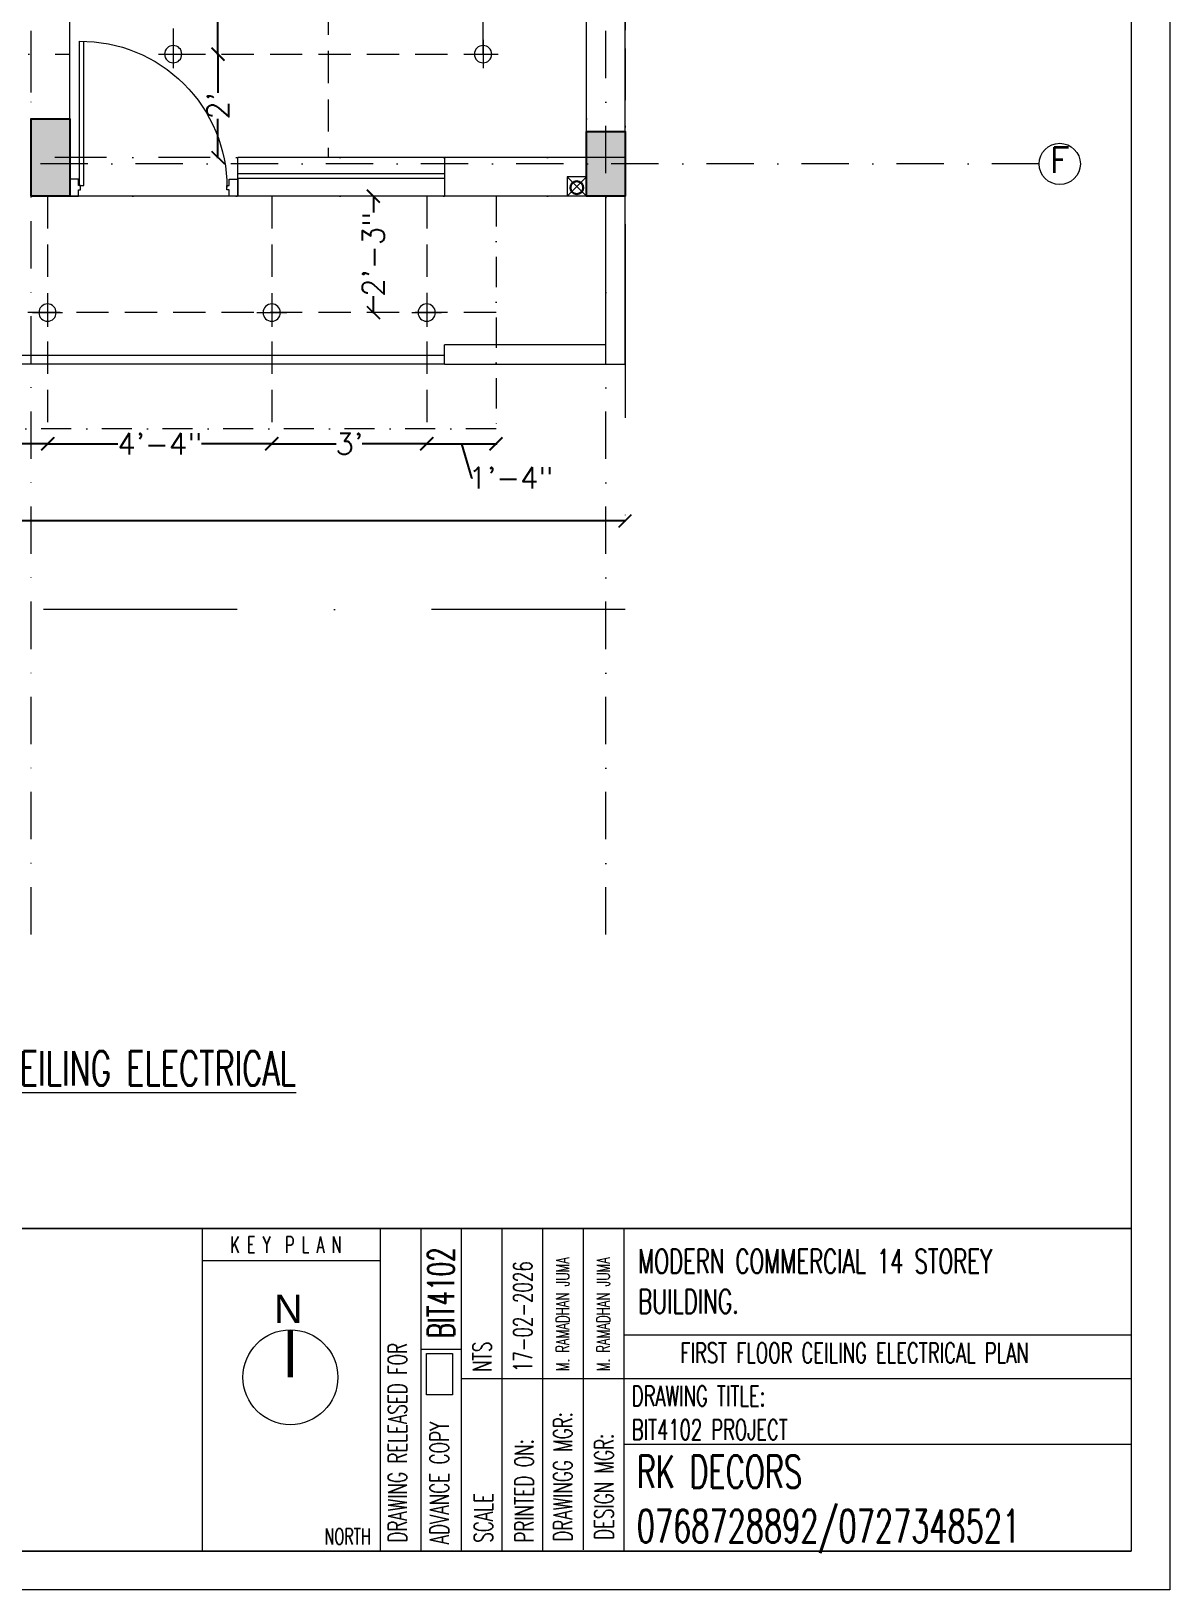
# Model space of a CAD drawing. Header units: inches. Extents: x 10416 to 14183, y 3009 to 10486.
# Drawn here: x 11429.9 to 11694.5, y 5962.1 to 6324.2 of the extents above; entities that cross this region are included whole.
import ezdxf

# ---------------------------------------------------------------- set-up
doc = ezdxf.new("R2010")
doc.units = ezdxf.units.IN
doc.header["$MEASUREMENT"] = 0
doc.header["$PDMODE"] = 98
doc.linetypes.add('DASHDOTX2', pattern=[2, 1, -0.5, 0, -0.5])
doc.linetypes.add('HIDDENX2', pattern=[0.75, 0.5, -0.25])
doc.layers.get('0').update_dxf_attribs({"lineweight": 9})
doc.layers.get('Defpoints').update_dxf_attribs({"lineweight": 9})
for name, color, linetype in [('A7- wall', 12, 'Continuous'), ('A7-column', 7, 'Continuous'), ('A7-cut out', 252, 'DASHDOTX2'), ('A7-door', 33, 'Continuous'), ('A7-railing', 216, 'Continuous'), ('A7-sanitary', 132, 'Continuous'), ('A7-text', 232, 'Continuous'), ('A7-window', 4, 'Continuous'), ('AV-ele line', 252, 'HIDDENX2')]:
    doc.layers.add(name, color=color, linetype=linetype)
for name, color, linetype, lineweight in [('A7-dimention', 160, 'Continuous', 15), ('DIM', 7, 'Continuous', 9), ('electrica', 8, 'Continuous', 0), ('elehatch', 7, 'Continuous', 0), ('THIN', 8, 'Continuous', 9)]:
    doc.layers.add(name, color=color, linetype=linetype, lineweight=lineweight)
doc.styles.add('1FR30A', font='', dxfattribs={"height": 0.125})
doc.styles.add('1PT25', font='simplex', dxfattribs={"width": 0.65, "height": 2.5})
doc.styles.add('1PT35', font='SIMPLEX', dxfattribs={"width": 0.65, "height": 3.5})
doc.styles.add('1PT5', font='SIMPLEX', dxfattribs={"width": 0.65, "height": 5})
doc.styles.get("Standard").update_dxf_attribs({"font": 'txt.shx', "height": 5})
doc.styles.add('WORKING', font='txt.shx', dxfattribs={"height": 5})
doc.styles.get('1FR30A').set_extended_font_data('Arial')
doc.dimstyles.new('FERDIM', dxfattribs={"dimtxt": 5, "dimasz": 3, "dimexe": 0.1875, "dimexo": 0.375, "dimgap": 0.125, "dimtad": 0, "dimdec": 1, "dimzin": 0, "dimdsep": 46, "dimlunit": 4, "dimtxsty": 'Standard', "dimblk1": 'OBLIQUE', "dimblk2": 'ARCHTICK', "dimsah": 1, "dimcen": 0.09375, "dimdle": 0.1875, "dimclrd": 256, "dimclre": 256, "dimclrt": 256, "dimadec": 0, "dimazin": 3, "dimtfac": 1, "dimtdec": 1, "dimtofl": 0, "dimtmove": 1, "dimatfit": 3, "dimldrblk": 'OPEN30', "dimfxl": 1, "dimtolj": 1, "dimtzin": 0, "dimarcsym": 0})

# ---------------------------------------------------------------- blocks, each defined once
blk = doc.blocks.new('rthnry')
at = {"ltscale": 45}
blk.add_hatch(color=5, dxfattribs=at).paths.add_polyline_path([(12508.04, 7803.3), (12517.04, 7803.3), (12517.04, 7785.3), (12508.04, 7785.3)])
at = {"color": 5, "ltscale": 45}
blk.add_lwpolyline([(12508.04, 7803.3), (12517.04, 7803.3), (12517.04, 7785.3), (12508.04, 7785.3)], close=True, dxfattribs=at)
blk = doc.blocks.new('rtbhynrj')
at = {"ltscale": 45}
blk.add_hatch(color=6, dxfattribs=at).paths.add_polyline_path([(12525.73, 7803.3), (12534.73, 7803.3), (12534.73, 7788.3), (12525.73, 7788.3)])
at = {"color": 6, "ltscale": 45}
blk.add_lwpolyline([(12525.73, 7803.3), (12534.73, 7803.3), (12534.73, 7788.3), (12525.73, 7788.3)], close=True, dxfattribs=at)
blk = doc.blocks.new('bgghgfgygg')
at = {"layer": 'A7-column', "rotation": 180}
blk.add_blockref('rthnry', (27149.76, 15322.27), dxfattribs=at)
at = {"layer": 'A7-column'}
blk.add_blockref('rtbhynrj', (2235.98, -269.33), dxfattribs=at)
blk = doc.blocks.new('WTHREREG')
at = {"layer": 'A7-door', "lineweight": 0}
for p, q in [((677.32, -489.1), (677.32, -493.1)), ((679.32, -489.1), (677.32, -489.1)), ((679.32, -490.6), (679.32, -489.1)), ((679.82, -490.6), (679.32, -490.6)), ((679.32, -493.1), (679.32, -491.6)), ((679.32, -491.6), (679.82, -491.6)), ((679.82, -491.6), (679.82, -490.6)), ((677.32, -493.1), (679.32, -493.1))]:
    blk.add_line(p, q, dxfattribs=at)
blk = doc.blocks.new('EWRT5RYH6THYH')
at = {"lineweight": 0}
for p, q in [((713.07, -490.6), (713.07, -457.11)), ((714.07, -490.6), (714.07, -457.1)), ((714.07, -490.6), (713.07, -490.6))]:
    blk.add_line(p, q, dxfattribs=at)
blk.add_arc((713.82, -491.1), 34, 89.5787, 180, dxfattribs=at)
blk.add_blockref('WTHREREG', (0, 0), dxfattribs=at)
at = {"lineweight": 0, "xscale": -1}
blk.add_blockref('WTHREREG', (1393.64, 0), dxfattribs=at)
blk = doc.blocks.new('rrttrhtrhr')
at = {"layer": 'A7-cut out', "lineweight": 13, "ltscale": 11}
for p, q in [((12361.71, 6323.47), (12357.21, 6323.47)), ((12357.21, 6323.47), (12357.21, 6318.97)), ((12357.21, 6318.97), (12361.71, 6323.47)), ((12357.21, 6323.47), (12361.71, 6318.97)), ((12361.71, 6318.97), (12361.71, 6323.47))]:
    blk.add_line(p, q, dxfattribs=at)
at = {"layer": 'A7-cut out', "lineweight": 13, "ltscale": 7}
for p, q in [((12340.71, 6318.97), (12340.71, 6264.97)), ((12340.71, 6264.97), (12078.71, 6264.97))]:
    blk.add_line(p, q, dxfattribs=at)
at = {"layer": 'A7-railing', "lineweight": 13, "ltscale": 45}
for p, q in [((12328.71, 6281.97), (12095.71, 6281.97)), ((12328.71, 6279.97), (12093.71, 6279.97))]:
    blk.add_line(p, q, dxfattribs=at)
at = {"layer": 'A7-sanitary', "lineweight": 30, "ltscale": 45}
blk.add_circle((12359.48, 6320.95), 1.5, dxfattribs=at)
at = {"layer": 'A7-window', "lineweight": 13, "ltscale": 45}
for p, q in [((12328.71, 6324.19), (12280.71, 6324.19)), ((12328.71, 6323.09), (12280.71, 6323.09))]:
    blk.add_line(p, q, dxfattribs=at)
at = {"layer": 'elehatch', "lineweight": 13, "ltscale": 45}
for p, q in [((12370.71, 6318.97), (12370.71, 6762.97)), ((12241.71, 6318.97), (12241.71, 6497.47)), ((12361.71, 6327.97), (12361.71, 6453.97)), ((12280.71, 6318.97), (12280.71, 6327.97)), ((12361.71, 6327.97), (12280.71, 6327.97)), ((12328.71, 6327.97), (12328.71, 6318.97)), ((12370.71, 6318.97), (12232.71, 6318.97)), ((12366.21, 6284.47), (12366.21, 6318.97)), ((12370.71, 6279.97), (12370.71, 6318.97)), ((12328.71, 6279.97), (12328.71, 6284.47)), ((12366.21, 6284.47), (12328.71, 6284.47)), ((12328.71, 6279.97), (12370.71, 6279.97))]:
    blk.add_line(p, q, dxfattribs=at)
at = {"layer": 'A7-door', "lineweight": 13, "xscale": -1}
blk.add_blockref('EWRT5RYH6THYH', (12958.03, 6812.07), dxfattribs=at)
blk = doc.blocks.new('fthytjut')
at = {"layer": 'A7-cut out', "color": 251, "lineweight": 5, "ltscale": 11}
for p, q in [((13432.71, 9747.49), (13432.71, 10440.58)), ((13566.21, 9747.49), (13566.21, 10440.58)), ((13666.88, 9926.47), (13364.99, 9926.47))]:
    blk.add_line(p, q, dxfattribs=at)
at = {"layer": 'A7-text', "color": 251, "lineweight": 5, "ltscale": 45}
blk.add_circle((13671.68, 9926.47), 4.79, dxfattribs=at)
at = {"layer": 'A7-text', "color": 251, "lineweight": 5, "ltscale": 45, "insert": (13669.34, 9930.37), "char_height": 6, "attachment_point": 1, "style": 'WORKING'}
blk.add_mtext_dynamic_manual_height_columns('F', width=0.2604, gutter_width=25, heights=[0], dxfattribs=at)
blk = doc.blocks.new('_Oblique')
at = {"color": 0, "linetype": 'ByBlock', "lineweight": -2}
blk.add_line((-0.5, -0.5), (0.5, 0.5), dxfattribs=at)
blk = doc.blocks.new('_ArchTick')
at = {"layer": 'DIM', "color": 0, "const_width": 0.15}
blk.add_lwpolyline([(-0.5, -0.5), (0.5, 0.5)], dxfattribs=at)
blk = doc.blocks.new('*D176')
at = {"layer": 'A7-dimention', "lineweight": -2, "ltscale": 45, "transparency": 16777216}
for p, q in [((11185.72, 6210.44), (11364.28, 6210.44)), ((11185.9, 6210.4), (11185.9, 6210.63)), ((11568.09, 6210.44), (11389.53, 6210.44)), ((11567.9, 6210.4), (11567.9, 6210.63))]:
    blk.add_line(p, q, dxfattribs=at)
at = {"layer": 'Defpoints', "color": 0, "ltscale": 45, "transparency": 16777216}
for p in [(11185.9, 6210.44), (11185.9, 6189.85), (11567.9, 6189.85)]:
    blk.add_point(p, dxfattribs=at)
at = {"layer": 'A7-dimention', "lineweight": -2, "ltscale": 45, "transparency": 16777216, "xscale": 3, "yscale": 3, "zscale": 3, "rotation": 180}
blk.add_blockref('_ArchTick', (11185.9, 6210.44), dxfattribs=at)
at = {"layer": 'A7-dimention', "lineweight": -2, "ltscale": 45, "transparency": 16777216, "xscale": 3, "yscale": 3, "zscale": 3}
blk.add_blockref('_Oblique', (11567.9, 6210.44), dxfattribs=at)
at = {"layer": 'A7-dimention', "lineweight": 13, "ltscale": 45, "transparency": 16777216, "insert": (11376.9, 6210.44), "char_height": 5, "attachment_point": 5}
blk.add_mtext('\\A1;31\'-10"', dxfattribs=at)
blk = doc.blocks.new('_Open30')
at = {"color": 0, "linetype": 'ByBlock', "lineweight": -2}
for p, q in [((-1, 0.27), (0, 0)), ((0, 0), (-1, -0.27)), ((0, 0), (-1, 0))]:
    blk.add_line(p, q, dxfattribs=at)
blk = doc.blocks.new('co')
at = {"layer": 'electrica', "color": 80, "lineweight": 20, "ltscale": 1.5}
for p, q in [((18888.76, 657.94), (18888.76, 651.33)), ((18892.21, 654.6), (18885.29, 654.6))]:
    blk.add_line(p, q, dxfattribs=at)
blk.add_circle((18888.76, 654.6), 2.01, dxfattribs=at)
blk = doc.blocks.new('*D192')
at = {"lineweight": -2, "ltscale": 45, "transparency": 16777216}
for p, q in [((11473.35, 6318.85), (11473.12, 6318.85)), ((11473.35, 6294.85), (11473.12, 6294.85))]:
    blk.add_line(p, q, dxfattribs=at)
at = {"color": 5, "lineweight": -2, "ltscale": 45, "transparency": 16777216}
for p, q in [((11473.31, 6319.04), (11473.31, 6309.89)), ((11473.31, 6294.66), (11473.31, 6303.81))]:
    blk.add_line(p, q, dxfattribs=at)
at = {"layer": 'Defpoints', "color": 0, "ltscale": 45, "transparency": 16777216}
for p in [(11473.31, 6318.85), (11477.9, 6318.85), (11477.9, 6294.85)]:
    blk.add_point(p, dxfattribs=at)
at = {"color": 5, "lineweight": -2, "ltscale": 45, "transparency": 16777216, "xscale": 3, "yscale": 3, "zscale": 3}
for name, p, rotation in [('_ArchTick', (11473.31, 6318.85), 90), ('_Oblique', (11473.31, 6294.85), 270)]:
    blk.add_blockref(name, p, dxfattribs=dict(at, rotation=rotation))
at = {"color": 5, "lineweight": 13, "ltscale": 45, "transparency": 16777216, "insert": (11473.31, 6306.85), "char_height": 5, "attachment_point": 5, "rotation": 90}
blk.add_mtext("\\A1;2'", dxfattribs=at)
blk = doc.blocks.new('*D193')
at = {"lineweight": -2, "ltscale": 45, "transparency": 16777216}
for p, q in [((11473.27, 6355.6), (11473.09, 6355.6)), ((11473.31, 6318.85), (11473.09, 6318.85))]:
    blk.add_line(p, q, dxfattribs=at)
at = {"color": 5, "lineweight": -2, "ltscale": 45, "transparency": 16777216}
for p, q in [((11473.27, 6355.79), (11473.27, 6346.1)), ((11473.27, 6318.66), (11473.27, 6328.35))]:
    blk.add_line(p, q, dxfattribs=at)
at = {"layer": 'Defpoints', "color": 0, "ltscale": 45, "transparency": 16777216}
for p in [(11473.27, 6355.6), (11473.27, 6355.6), (11477.9, 6318.85)]:
    blk.add_point(p, dxfattribs=at)
at = {"color": 5, "lineweight": -2, "ltscale": 45, "transparency": 16777216, "xscale": 3, "yscale": 3, "zscale": 3}
for name, p, rotation in [('_ArchTick', (11473.27, 6355.6), 90), ('_Oblique', (11473.27, 6318.85), 270)]:
    blk.add_blockref(name, p, dxfattribs=dict(at, rotation=rotation))
at = {"color": 5, "lineweight": 13, "ltscale": 45, "transparency": 16777216, "insert": (11473.27, 6337.23), "char_height": 5, "attachment_point": 5, "rotation": 90}
blk.add_mtext('\\A1;3\'-1"', dxfattribs=at)
blk = doc.blocks.new('*D228')
at = {"color": 5, "lineweight": -2, "ltscale": 45, "transparency": 16777216}
for p, q in [((11381.42, 6228.33), (11397.95, 6228.33)), ((11433.9, 6228.33), (11417.37, 6228.33))]:
    blk.add_line(p, q, dxfattribs=at)
at = {"lineweight": -2, "ltscale": 45, "transparency": 16777216}
for p, q in [((11381.61, 6228.33), (11381.61, 6228.51)), ((11433.71, 6228.33), (11433.71, 6228.51))]:
    blk.add_line(p, q, dxfattribs=at)
at = {"layer": 'Defpoints', "color": 0, "ltscale": 45, "transparency": 16777216}
for p in [(11381.61, 6228.33), (11433.71, 6228.33), (11433.71, 6228.33)]:
    blk.add_point(p, dxfattribs=at)
at = {"color": 5, "lineweight": -2, "ltscale": 45, "transparency": 16777216, "xscale": 3, "yscale": 3, "zscale": 3, "rotation": 180}
blk.add_blockref('_Oblique', (11381.61, 6228.33), dxfattribs=at)
at = {"color": 5, "lineweight": -2, "ltscale": 45, "transparency": 16777216, "xscale": 3, "yscale": 3, "zscale": 3}
blk.add_blockref('_ArchTick', (11433.71, 6228.33), dxfattribs=at)
at = {"color": 5, "lineweight": 13, "ltscale": 45, "transparency": 16777216, "insert": (11407.66, 6228.33), "char_height": 5, "attachment_point": 5}
blk.add_mtext('\\A1;4\'-4"', dxfattribs=at)
blk = doc.blocks.new('*D229')
at = {"color": 5, "lineweight": -2, "ltscale": 45, "transparency": 16777216}
for p, q in [((11433.52, 6228.33), (11450.05, 6228.33)), ((11485.99, 6228.33), (11469.47, 6228.33))]:
    blk.add_line(p, q, dxfattribs=at)
at = {"lineweight": -2, "ltscale": 45, "transparency": 16777216}
for p, q in [((11433.71, 6228.33), (11433.71, 6228.51)), ((11485.8, 6228.33), (11485.8, 6228.51))]:
    blk.add_line(p, q, dxfattribs=at)
at = {"layer": 'Defpoints', "color": 0, "ltscale": 45, "transparency": 16777216}
for p in [(11433.71, 6228.33), (11485.8, 6228.33), (11485.8, 6228.33)]:
    blk.add_point(p, dxfattribs=at)
at = {"color": 5, "lineweight": -2, "ltscale": 45, "transparency": 16777216, "xscale": 3, "yscale": 3, "zscale": 3, "rotation": 180}
blk.add_blockref('_Oblique', (11433.71, 6228.33), dxfattribs=at)
at = {"color": 5, "lineweight": -2, "ltscale": 45, "transparency": 16777216, "xscale": 3, "yscale": 3, "zscale": 3}
blk.add_blockref('_ArchTick', (11485.8, 6228.33), dxfattribs=at)
at = {"color": 5, "lineweight": 13, "ltscale": 45, "transparency": 16777216, "insert": (11459.76, 6228.33), "char_height": 5, "attachment_point": 5}
blk.add_mtext('\\A1;4\'-4"', dxfattribs=at)
blk = doc.blocks.new('*D230')
at = {"layer": 'A7- wall', "color": 5, "lineweight": -2, "ltscale": 45, "transparency": 16777216}
for p, q in [((11485.62, 6228.33), (11500.76, 6228.33)), ((11521.98, 6228.33), (11506.84, 6228.33))]:
    blk.add_line(p, q, dxfattribs=at)
at = {"layer": 'A7- wall', "lineweight": -2, "ltscale": 45, "transparency": 16777216}
for p, q in [((11485.8, 6228.33), (11485.8, 6228.51)), ((11521.8, 6228.37), (11521.8, 6228.14))]:
    blk.add_line(p, q, dxfattribs=at)
at = {"layer": 'Defpoints', "color": 0, "ltscale": 45, "transparency": 16777216}
for p in [(11521.8, 6231.88), (11485.8, 6228.33), (11521.8, 6228.33)]:
    blk.add_point(p, dxfattribs=at)
at = {"layer": 'A7- wall', "color": 5, "lineweight": -2, "ltscale": 45, "transparency": 16777216, "xscale": 3, "yscale": 3, "zscale": 3, "rotation": 180}
blk.add_blockref('_Oblique', (11485.8, 6228.33), dxfattribs=at)
at = {"layer": 'A7- wall', "color": 5, "lineweight": -2, "ltscale": 45, "transparency": 16777216, "xscale": 3, "yscale": 3, "zscale": 3}
blk.add_blockref('_ArchTick', (11521.8, 6228.33), dxfattribs=at)
at = {"layer": 'A7- wall', "color": 5, "lineweight": 13, "ltscale": 45, "transparency": 16777216, "insert": (11503.8, 6228.33), "char_height": 5, "attachment_point": 5}
blk.add_mtext("\\A1;3'", dxfattribs=at)
blk = doc.blocks.new('*D231')
at = {"lineweight": -2, "ltscale": 45, "transparency": 16777216}
for p, q in [((11509.37, 6285.85), (11509.59, 6285.85)), ((11509.37, 6258.85), (11509.59, 6258.85))]:
    blk.add_line(p, q, dxfattribs=at)
at = {"color": 5, "lineweight": -2, "ltscale": 45, "transparency": 16777216}
for p, q in [((11509.4, 6286.04), (11509.4, 6282.06)), ((11509.4, 6258.66), (11509.4, 6262.64))]:
    blk.add_line(p, q, dxfattribs=at)
at = {"layer": 'Defpoints', "color": 0, "ltscale": 45, "transparency": 16777216}
for p in [(11506.91, 6285.85), (11509.4, 6285.85), (11505.65, 6258.85)]:
    blk.add_point(p, dxfattribs=at)
at = {"color": 5, "lineweight": -2, "ltscale": 45, "transparency": 16777216, "xscale": 3, "yscale": 3, "zscale": 3}
for name, p, rotation in [('_ArchTick', (11509.4, 6285.85), 90), ('_Oblique', (11509.4, 6258.85), 270)]:
    blk.add_blockref(name, p, dxfattribs=dict(at, rotation=rotation))
at = {"color": 5, "lineweight": 13, "ltscale": 45, "transparency": 16777216, "insert": (11509.4, 6272.35), "char_height": 5, "attachment_point": 5, "rotation": 90}
blk.add_mtext('\\A1;2\'-3"', dxfattribs=at)
blk = doc.blocks.new('hhjhjhjhj')
at = {"layer": 'A7-cut out', "lineweight": 13, "ltscale": 12}
blk.add_line((12071.33, 2751.97), (12219.33, 2751.97), dxfattribs=at)
for points in [[(12348.33, 3162.97), (12348.33, 2718.97), (12210.33, 2718.97), (12210.33, 3162.97)], [(12219.33, 2718.97), (12219.33, 3162.97)], [(12339.33, 2718.97), (12339.33, 3162.97)], [(12348.33, 2727.97), (12210.33, 2727.97)]]:
    blk.add_lwpolyline(points, dxfattribs=at)
blk = doc.blocks.new('*D240')
at = {"layer": 'A7- wall', "color": 5, "lineweight": -2, "ltscale": 45, "transparency": 16777216}
for p, q in [((11521.61, 6228.33), (11538.09, 6228.33)), ((11529.85, 6228.33), (11532.21, 6220.45)), ((11532.21, 6220.45), (11532.46, 6220.45))]:
    blk.add_line(p, q, dxfattribs=at)
at = {"layer": 'A7- wall', "lineweight": -2, "ltscale": 45, "transparency": 16777216}
for p, q in [((11521.8, 6228.37), (11521.8, 6228.14)), ((11537.9, 6228.37), (11537.9, 6228.14))]:
    blk.add_line(p, q, dxfattribs=at)
at = {"layer": 'Defpoints', "color": 0, "ltscale": 45, "transparency": 16777216}
for p in [(11521.8, 6231.88), (11537.9, 6231.88), (11537.9, 6228.33)]:
    blk.add_point(p, dxfattribs=at)
at = {"layer": 'A7- wall', "color": 5, "lineweight": -2, "ltscale": 45, "transparency": 16777216, "xscale": 3, "yscale": 3, "zscale": 3, "rotation": 180}
blk.add_blockref('_Oblique', (11521.8, 6228.33), dxfattribs=at)
at = {"layer": 'A7- wall', "color": 5, "lineweight": -2, "ltscale": 45, "transparency": 16777216, "xscale": 3, "yscale": 3, "zscale": 3}
blk.add_blockref('_ArchTick', (11537.9, 6228.33), dxfattribs=at)
at = {"layer": 'A7- wall', "color": 5, "lineweight": 13, "ltscale": 45, "transparency": 16777216, "insert": (11541.34, 6220.45), "char_height": 5, "attachment_point": 5}
blk.add_mtext('\\A1;1\'-4"', dxfattribs=at)

msp = doc.modelspace()

# ---------------------------------------------------------------- linework, layer by layer
at = {"layer": 'A7-cut out', "lineweight": 13, "ltscale": 45}
msp.add_lwpolyline([(11567.9, 6189.85), (11185.9, 6189.85), (11185.9, 6729.85), (11567.9, 6729.85)], close=True, dxfattribs=at)
at = {"layer": 'AV-ele line', "lineweight": 13, "ltscale": 15}
for p, q in [((11498.9, 6420.85), (11498.9, 6294.85)), ((11433.71, 6285.85), (11433.71, 6231.85)), ((11485.8, 6285.85), (11485.8, 6231.85)), ((11521.8, 6285.88), (11521.8, 6231.88)), ((11537.9, 6258.85), (11277.4, 6258.85))]:
    msp.add_line(p, q, dxfattribs=at)
msp.add_lwpolyline([(11462.9, 6318.85), (11534.9, 6318.85), (11534.9, 6392.35), (11462.9, 6392.35)], close=True, dxfattribs=at)
at = {"layer": 'THIN', "color": 7, "ltscale": 0.6}
for p, q in [((11685.45, 6046.03), (11034.38, 6046.03)), ((11469.71, 5971.13), (11469.71, 6046.03)), ((11511.06, 5971.13), (11511.06, 6046.03)), ((11520.49, 5971.13), (11520.49, 6046.03)), ((11529.92, 5971.13), (11529.92, 6046.03)), ((11539.35, 5971.13), (11539.35, 6046.03)), ((11548.78, 5971.13), (11548.78, 6046.03)), ((11558.21, 5971.4), (11558.21, 6046.03)), ((11567.64, 5971.13), (11567.64, 6046.03)), ((11511.06, 6038.54), (11469.71, 6038.54)), ((11567.64, 6021.36), (11685.45, 6021.36)), ((11520.49, 6018.06), (11529.92, 6018.06)), ((11529.92, 6011.25), (11685.45, 6011.25)), ((11685.45, 5995.87), (11567.64, 5995.87)), ((11034.38, 5971.13), (11685.45, 5971.13))]:
    msp.add_line(p, q, dxfattribs=at)
for points in [[(11025.38, 6838.42), (11694.45, 6838.42), (11694.45, 5962.13), (11025.38, 5962.13)], [(11034.38, 6829.42), (11685.45, 6829.42), (11685.45, 5971.13), (11034.38, 5971.13)], [(11034.38, 6046.03), (11685.45, 6046.03), (11685.45, 5971.13), (11034.38, 5971.13)], [(11521.75, 6017.05), (11527.79, 6017.05), (11527.79, 6007.45), (11521.75, 6007.45)]]:
    msp.add_lwpolyline(points, close=True, dxfattribs=at)
at = {"layer": 'THIN', "color": 7, "ltscale": 0.6, "const_width": 1.2}
msp.add_lwpolyline([(11490.13, 6022.54), (11490.13, 6011.51)], dxfattribs=at)
at = {"layer": 'THIN', "color": 7, "ltscale": 0.6}
msp.add_circle((11490.13, 6011.51), 11.02, dxfattribs=at)

# ---------------------------------------------------------------- block references
at = {"layer": 'A7-column', "lineweight": 13}
msp.add_blockref('bgghgfgygg', (-3202.81, -1233.12), dxfattribs=at)
at = {"layer": 'A7-cut out', "lineweight": 5}
msp.add_blockref('fthytjut', (-2002.81, -3633.12), dxfattribs=at)
at = {"layer": 'A7-cut out', "lineweight": 13}
msp.add_blockref('hhjhjhjhj', (-780.43, 3566.88), dxfattribs=at)
at = {"layer": 'AV-ele line', "lineweight": 13, "ltscale": 15}
msp.add_blockref('rrttrhtrhr', (-802.81, -33.12), dxfattribs=at)
at = {"layer": 'electrica', "lineweight": 30, "xscale": -1}
for p in [(30351.66, 5664.25), (30423.66, 5664.25), (30322.46, 5604.22), (30374.56, 5604.22), (30410.56, 5604.22)]:
    msp.add_blockref('co', p, dxfattribs=at)

# ---------------------------------------------------------------- texts
at = {"layer": 'THIN', "color": 7, "ltscale": 0.6, "style": '1FR30A'}
msp.add_text('N', height=6.58, dxfattribs=at).set_placement((11486.32, 6024.12))
at = {"layer": 'THIN', "color": 7, "ltscale": 0.6, "style": '1PT35', "width": 0.65}
for s, p in [('DRAWINGG MGR:', (11555.59, 5973.3)), ('DESIGN MGR:', (11565.18, 5973.73))]:
    msp.add_text(s, height=4.3592, rotation=90, dxfattribs=at).set_placement(p)
at = {"layer": 'THIN', "color": 7, "ltscale": 0.6, "attachment_point": 1, "style": '1PT5'}
for s, width, gutter_width, insert, char_height in [('\\A1;\\pxqc;{\\LFIRST FLOOR CEILING ELECTRICAL }', 215.0226, 0, (11325.55, 6087.26), 8), ('\\A1;\\pxqc;FIRST FLOOR CEILING ELECTRICAL PLAN ', 96.756, 25, (11572.81, 6019.52), 4.7017)]:
    msp.add_mtext_dynamic_manual_height_columns(s, width=width, gutter_width=gutter_width, heights=[5.55], dxfattribs=dict(at, insert=insert, char_height=char_height))
at = {"layer": 'THIN', "color": 7, "ltscale": 0.6}
for s, insert, char_height, width, attachment_point, style in [('K E Y  P L A N', (11476.18, 6042.29), 3.7454, 31.0552, 4, '1PT25'), ('MODERN COMMERCIAL 14 STOREY^JBUILDING.', (11570.94, 6041.24), 5.59, 149.7404, 1, '1PT5'), ('DRAWING TITLE:^JBIT4102 PROJECT ', (11569.43, 6009.49), 4.7, 108.4565, 1, '1PT5'), ('RK DECORS ^J0768728892/0727348521', (11570.59, 5993.36), 7.58, 199.6539, 1, '1PT5'), ('NORTH', (11508.81, 5972.64), 3.745, 40.3363, 9, '1PT25')]:
    msp.add_mtext(s, dxfattribs=dict(at, insert=insert, char_height=char_height, width=width, attachment_point=attachment_point, style=style))
at = {"layer": 'THIN', "color": 7, "ltscale": 0.6, "attachment_point": 1, "rotation": 90, "style": '1PT35'}
for s, insert, char_height, width in [('BIT4102', (11522.1, 6020.58), 6.06, 128.2423), ('M. RAMADHAN JUMA ', (11551.86, 6012.93), 3.07, 41.3408), ('M. RAMADHAN JUMA ', (11561.29, 6012.93), 3.07, 41.3408), ('17-02-2026', (11541.93, 6012.71), 4.36, 21.2359), ('DRAWING RELEASED FOR', (11512.81, 5973.08), 4.3592, 115.4184), ('NTS', (11532.5, 6012.71), 4.359, 21.2359), ('ADVANCE COPY', (11522.56, 5972.66), 4.3592, 115.4184), ('PRINTED ON:', (11542.24, 5973.09), 4.3592, 115.4184), ('SCALE', (11532.81, 5973.09), 4.359, 115.4184)]:
    msp.add_mtext(s, dxfattribs=dict(at, insert=insert, char_height=char_height, width=width))

# ---------------------------------------------------------------- dimensions: what is measured, and where the dimension line sits
at = {"color": 5, "lineweight": 13, "ltscale": 45}
for base, p1, p2, picture, middle in [((11473.27267404, 6355.60225505), (11477.90406115, 6318.85225505), (11473.27267404, 6355.60225505), '*D193', (11473.27267404, 6337.22725505)), ((11473.31, 6318.85), (11477.9, 6294.85), (11477.9, 6318.85), '*D192', (11473.31, 6306.85)), ((11509.4, 6285.85), (11505.65, 6258.85), (11506.91, 6285.85), '*D231', (11509.4, 6272.35))]:
    dim = msp.add_linear_dim(base=base, p1=p1, p2=p2, angle=90, dimstyle='FERDIM', override={"dimclrd": 5, "dimclrt": 5, "dimfxl": 0.03937, "dimfxlon": 1}, dxfattribs=at)
    dim.commit()
    dim.dimension.update_dxf_attribs({"geometry": picture, "text_midpoint": middle})
for base, p1, p2, picture, middle in [((11433.71, 6228.33), (11381.61, 6228.33), (11433.71, 6228.33), '*D228', (11407.66, 6228.33)), ((11485.8, 6228.33), (11433.71, 6228.33), (11485.8, 6228.33), '*D229', (11459.76, 6228.33))]:
    dim = msp.add_linear_dim(base=base, p1=p1, p2=p2, dimstyle='FERDIM', override={"dimclrd": 5, "dimclrt": 5, "dimfxl": 0.03937, "dimfxlon": 1}, dxfattribs=at)
    dim.commit()
    dim.dimension.update_dxf_attribs({"geometry": picture, "text_midpoint": middle})
at = {"layer": 'A7- wall', "color": 5, "lineweight": 13, "ltscale": 45}
for base, p1, p2, picture, middle in [((11521.8, 6228.33), (11485.8, 6228.33), (11521.8, 6231.88), '*D230', (11503.8, 6228.33)), ((11537.9, 6228.33), (11521.8, 6231.88), (11537.9, 6231.88), '*D240', (11532.59, 6220.45))]:
    dim = msp.add_linear_dim(base=base, p1=p1, p2=p2, dimstyle='FERDIM', override={"dimclrd": 5, "dimclrt": 5, "dimfxl": 0.03937, "dimfxlon": 1}, dxfattribs=at)
    dim.commit()
    dim.dimension.update_dxf_attribs({"geometry": picture, "text_midpoint": middle})
at = {"layer": 'A7-dimention', "lineweight": 13, "ltscale": 45}
dim = msp.add_linear_dim(base=(11185.9, 6210.44), p1=(11567.9, 6189.85), p2=(11185.9, 6189.85), dimstyle='FERDIM', override={"dimfxl": 0.03937, "dimfxlon": 1}, dxfattribs=at)
dim.commit()
dim.dimension.update_dxf_attribs({"geometry": '*D176', "text_midpoint": (11376.9, 6210.44)})

doc.saveas('drawing.dxf')
